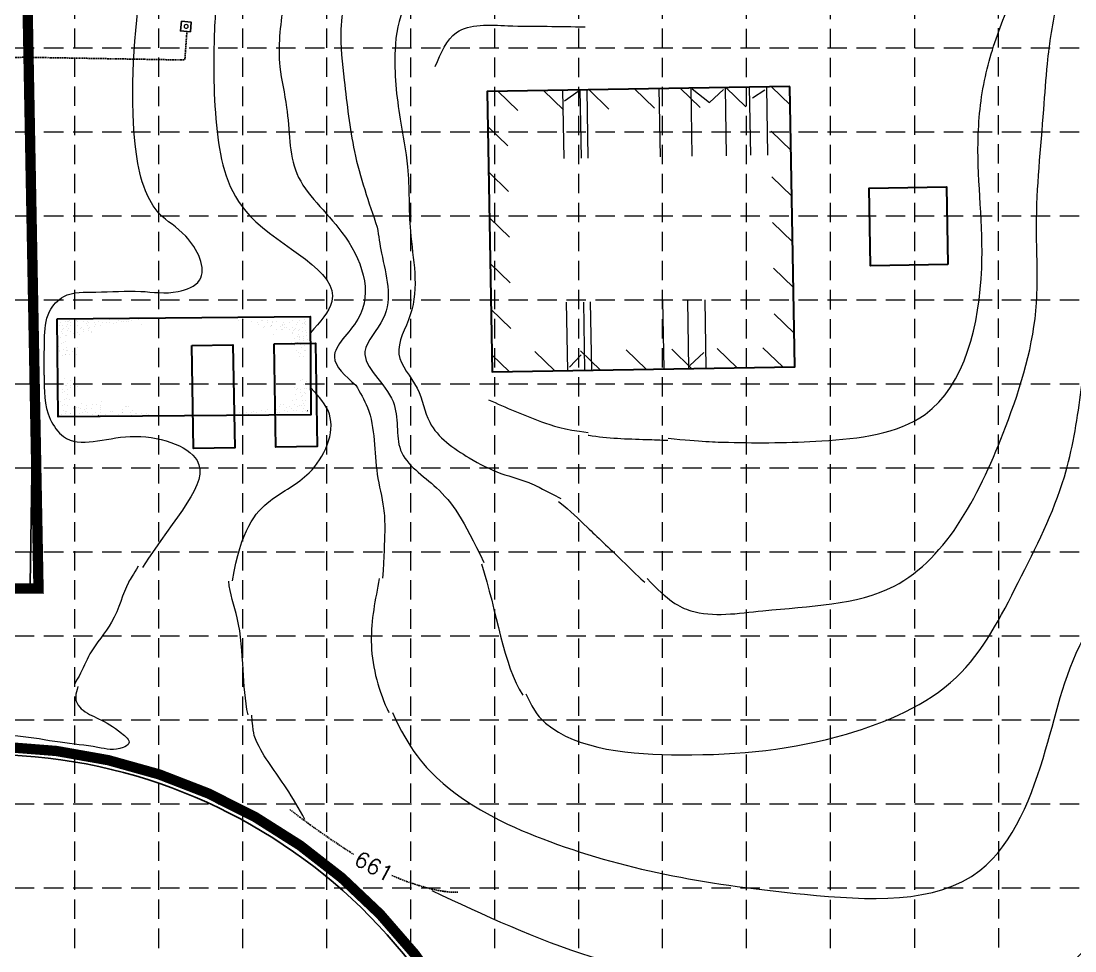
# Model space of a CAD drawing. Header units: inches. Extents: x 2507435 to 2508087, y 7097652 to 7098695.
# Drawn here: x 2507734.4 to 2507938.7, y 7098015.2 to 7098195.3 of the extents above; entities that cross this region are included whole.
import ezdxf

# ---------------------------------------------------------------- set-up
doc = ezdxf.new("R2010")
doc.units = ezdxf.units.IN
doc.header["$MEASUREMENT"] = 0
doc.linetypes.add('HIDDEN', pattern=[0.375, 0.25, -0.125])
doc.linetypes.add('HIDDEN2', pattern=[0.1875, 0.125, -0.0625])
for name, color, linetype in [('CONT-MNR', 8, 'HIDDEN'), ('DEMO ROAD', 8, 'Continuous'), ('Doors', 7, 'Continuous'), ('E-ASPHALT', 8, 'Continuous'), ('E-CONCRETE', 7, 'Continuous'), ('E-TANKS', 6, 'Continuous'), ('E-UTILITIES', 5, 'Continuous'), ('GRID', 254, 'HIDDEN'), ('LIMITS OF DISTURBANCE', 1, 'HIDDEN'), ('WATER-STRIPE', 5, 'HIDDEN2')]:
    doc.layers.add(name, color=color, linetype=linetype)
for name, color, linetype, lineweight in [('CV_GRADING_PROP', 1, 'Continuous', 0), ('JUNK', 7, 'Continuous', 0), ('PROPSYM', 2, 'Continuous', 0), ('Structures', 6, 'Continuous', 30)]:
    doc.layers.add(name, color=color, linetype=linetype, lineweight=lineweight)
doc.styles.get("Standard").update_dxf_attribs({"font": 'ARIAL.TTF'})

msp = doc.modelspace()

# ---------------------------------------------------------------- hatches: boundary and pattern name
at = {"layer": 'PROPSYM', "lineweight": 0}
h = msp.add_hatch(dxfattribs=at)
h.set_pattern_fill('ANSI31,_O', scale=49.99999999999999, angle=90.9657)
h.set_pattern_definition([(135.9657, (2502963.088677628, 7093486.457773408), (-4.344305482766138, -4.493273847920698), [])])
h.paths.add_polyline_path([(2507879.731381631, 7098178.781378034), (2507828.674838227, 7098177.920756645), (2507829.462426281, 7098131.196931085), (2507880.518969684, 7098132.057552474)], flags=16)
h.paths.add_polyline_path([(2507883.468208063, 7098182.646342077), (2507824.809874184, 7098181.657583077), (2507825.725599849, 7098127.331967043), (2507884.383933728, 7098128.320726043)])

# ---------------------------------------------------------------- linework, layer by layer
at = {"layer": 'CONT-MNR', "color": 35, "extrusion": (0.6077242120073014, 0.7941481487355522, 0), "elevation": 7160939.940392045}
msp.add_lwpolyline([(2322098.249684042, 661.0000000000009), (2322095.828367091, 661.0000000000009)], dxfattribs=at)
at = {"layer": 'CONT-MNR', "color": 35, "extrusion": (0.5927440732180115, 0.8053908763233669, 0), "elevation": 7203174.262900501}
msp.add_lwpolyline([(2187571.805520816, 661.0000000000009), (2187569.325448013, 661.0000000000009)], dxfattribs=at)
at = {"layer": 'CONT-MNR', "color": 35, "elevation": 661}
for points in [[(2507790.4766501, 7098039.584320194), (2507792.496594612, 7098038.145850745)], [(2507792.496594612, 7098038.145850745), (2507794.487028501, 7098036.76909483)], [(2507806.781666273, 7098029.581418388), (2507807.964532424, 7098029.085269357)], [(2507807.964532424, 7098029.085269357), (2507809.159303486, 7098028.622753969)], [(2507810.365662545, 7098028.195703438), (2507811.583292684, 7098027.80594897)], [(2507811.583292684, 7098027.80594897), (2507812.811876988, 7098027.455321778)], [(2507817.733275422, 7098026.548500304), (2507819.198341256, 7098026.532921604)]]:
    msp.add_lwpolyline(points, dxfattribs=at)
at = {"layer": 'CONT-MNR', "color": 35, "extrusion": (-0.5583984751440135, -0.8295728677800646, 0), "elevation": -7288687.335677622}
msp.add_lwpolyline([(-1883134.643971425, 661), (-1883132.342912396, 661)], dxfattribs=at)
at = {"layer": 'CONT-MNR', "color": 35, "extrusion": (-0.5479528036006386, -0.8365092498150872, 0), "elevation": -7311726.4040446}
msp.add_lwpolyline([(-1791593.561773173, 661), (-1791591.439463998, 661)], dxfattribs=at)
at = {"layer": 'CONT-MNR', "color": 35, "extrusion": (-0.5365565358697875, -0.8438643752496093, 0), "elevation": -7335353.797441452}
msp.add_lwpolyline([(-1692255.169862078, 661), (-1692254.342027398, 661)], dxfattribs=at)
at = {"layer": 'CONT-MNR', "color": 35, "extrusion": (-0.4111167021659485, -0.9115827209859755, 0), "elevation": -7501442.373216357}
msp.add_lwpolyline([(-632045.6877170587, 661), (-632045.1836506524, 661)], dxfattribs=at)
at = {"layer": 'CONT-MNR', "color": 35, "extrusion": (-0.3337071374223254, -0.9426767985016908, 0), "elevation": -7528020.713523734}
msp.add_lwpolyline([(-4609.303495530505, 661.0000000000009), (-4608.023779025301, 661.0000000000009)], dxfattribs=at)
at = {"layer": 'CONT-MNR', "color": 35, "extrusion": (-0.2424349117401073, -0.970167672915134, 0), "elevation": -7494258.156325376}
msp.add_lwpolyline([(712189.2601456617, 661.0000000000009), (712190.5374728569, 661.0000000000009)], dxfattribs=at)
at = {"layer": 'CONT-MNR', "color": 35, "extrusion": (-0.208870578470104, -0.9779432915305285, 0), "elevation": -7465276.601741415}
msp.add_lwpolyline([(969930.891768758, 661), (969932.1694930354, 661)], dxfattribs=at)
at = {"layer": 'CONT-MNR', "color": 35, "extrusion": (-0.1737742639278863, -0.9847855122798677, 0), "elevation": -7425827.793925669}
msp.add_lwpolyline([(1236205.779345157, 661), (1236207.058349862, 661)], dxfattribs=at)
at = {"layer": 'CONT-MNR', "color": 35, "extrusion": (-0.09169004930669132, -0.9957875952521887, 0), "elevation": -7298068.719383535}
msp.add_lwpolyline([(1846434.207684806, 661.0000000000009), (1846435.385736932, 661.0000000000009)], dxfattribs=at)
at = {"layer": 'CV_GRADING_PROP', "color": 35, "linetype": 'Continuous', "lineweight": 13}
for points, knots in [([(2507806.624568806, 7098226.150222972), (2507805.136968069, 7098223.610365951), (2507801.147956565, 7098219.168542794), (2507791.816233347, 7098217.559987862), (2507786.816145565, 7098207.771430671), (2507785.101939518, 7098197.885993926), (2507783.874701368, 7098187.632083913), (2507786.635494363, 7098177.097238488), (2507786.100374313, 7098164.339955412), (2507798.192043147, 7098154.907162006), (2507804.167182157, 7098139.51669147), (2507792.676551309, 7098130.646449281), (2507797.273184514, 7098126.557471178), (2507799.304943437, 7098124.750101003)], [40.91269400758713, 40.91269400758713, 40.91269400758713, 40.91269400758713, 45.31158491920854, 57.6118726557136, 65.81719189996346, 76.25105995575255, 88.08829407535752, 96.07629544979002, 109.0309182668933, 123.4074353075973, 140.5231672676045, 149.1525428755949, 155.988281773371, 155.988281773371, 155.988281773371, 155.988281773371]), ([(2507778.484137399, 7098223.548419352), (2507778.050255796, 7098220.636874288), (2507777.398374209, 7098217.504574332), (2507776.987848021, 7098212.046741406), (2507772.557187416, 7098204.181117622), (2507771.609393965, 7098190.821755025), (2507771.77097417, 7098174.616475629), (2507775.87443847, 7098154.694651281), (2507799.928813279, 7098145.500104718), (2507792.354939776, 7098136.96597865), (2507790.522307799, 7098134.900996666)], [27.79794013530272, 27.79794013530272, 27.79794013530272, 27.79794013530272, 29.04962876538755, 35.79123032876635, 44.02500197971024, 55.48078962040185, 75.25999512500194, 92.80569035877635, 115.7762108455316, 123.1085117375352, 123.1085117375352, 123.1085117375352, 123.1085117375352]), ([(2507738.936477683, 7098126.713314182), (2507738.935507433, 7098128.994546477), (2507738.933764537, 7098133.092409093), (2507739.18636643, 7098138.753113396), (2507743.108240071, 7098142.983834652), (2507749.86191571, 7098142.606044906), (2507757.181526382, 7098143.31450926), (2507763.868211329, 7098142.120753566), (2507771.537137118, 7098145.267846986), (2507767.182990358, 7098154.153839743), (2507761.250977797, 7098157.184997482), (2507757.928275154, 7098163.015186588), (2507755.165581966, 7098177.590639889), (2507756.546259937, 7098193.377425255), (2507758.091623053, 7098207.0083733), (2507757.967658421, 7098212.397826673)], [0, 0, 0, 0, 6.900547335440991, 12.3957104354631, 16.39237532941861, 22.68449924656318, 31.38099679551102, 38.63454622635003, 43.33242589230809, 52.28906575546415, 59.04348894989184, 64.19391335761878, 71.47699833020184, 103.4153654847612, 111.4538453678095, 111.4538453678095, 111.4538453678095, 111.4538453678095]), ([(2507839.30023055, 7098208.087266711), (2507836.334619528, 7098208.248670246), (2507830.114758751, 7098208.587186498), (2507822.168495398, 7098206.981315921), (2507814.510345303, 7098204.314911016), (2507807.952393052, 7098198.955366157), (2507806.419583479, 7098188.037979404), (2507807.525131999, 7098177.643391274), (2507809.875309133, 7098166.04667959), (2507809.304265564, 7098153.350987026), (2507812.361007944, 7098141.090729428), (2507805.800805944, 7098130.687179198), (2507811.946217304, 7098124.550224965), (2507813.074059708, 7098116.077069798), (2507820.304059961, 7098111.053742339), (2507827.18593185, 7098107.451889425), (2507832.193812784, 7098106.323955796), (2507834.636942412, 7098105.089179591), (2507839.040496853, 7098102.825235246)], [0, 0, 0, 0, 8.88575060884193, 18.63633877355504, 24.0119659671348, 33.31230392778234, 42.07277704403005, 55.56929074857702, 64.89339594717991, 77.35785618633003, 93.59951801124346, 101.4986329931846, 109.0056741202775, 116.0157932777847, 126.3413562982318, 133.1408674487687, 139.6378096288774, 141.4226298673132, 141.4226298673132, 141.4226298673132, 141.4226298673132]), ([(2507859.839454873, 7098114.465961631), (2507866.372011305, 7098113.83711108), (2507874.987545872, 7098113.524485793), (2507890.115037638, 7098113.623863133), (2507915.531580492, 7098116.562863682), (2507922.43827409, 7098146.374633723), (2507919.157313561, 7098167.79065547), (2507920.840058031, 7098184.531584015), (2507924.397326406, 7098194.972170337), (2507928.511615488, 7098204.705376185), (2507934.228917959, 7098207.168607928), (2507937.23476926, 7098208.463643196)], [39.95497265749223, 39.95497265749223, 39.95497265749223, 39.95497265749223, 47.74205634773551, 65.88677252404112, 86.51263394808771, 116.8727231430248, 141.2976764044413, 154.1142511204886, 166.3414689833194, 174.8469699709746, 184.2759692770229, 184.2759692770229, 184.2759692770229, 184.2759692770229]), ([(2507855.78644023, 7098087.286126819), (2507859.82920206, 7098082.992001998), (2507865.933275149, 7098079.379050637), (2507882.294693912, 7098081.925343941), (2507909.744588081, 7098082.278094715), (2507924.731571069, 7098112.916341517), (2507932.128617958, 7098137.201357625), (2507930.721489867, 7098158.21019332), (2507932.415990127, 7098173.580177668), (2507933.31865947, 7098188.131894261), (2507934.832975799, 7098197.668154353), (2507936.245606046, 7098204.197205704), (2507936.801732743, 7098206.767573833)], [171.4720264768292, 171.4720264768292, 171.4720264768292, 171.4720264768292, 179.0070224122842, 192.9628472186391, 218.8124826834432, 256.4162419991408, 281.218436276698, 296.0795504051908, 318.7692927517099, 327.643488235562, 339.7951220864547, 347.6851629546379, 347.6851629546379, 347.6851629546379, 347.6851629546379]), ([(2507803.478221225, 7098155.340331658), (2507803.725897871, 7098153.68661836), (2507804.593581756, 7098147.893175979), (2507807.353820444, 7098139.007634785), (2507797.951187385, 7098130.120908367), (2507808.760321209, 7098122.642582899), (2507806.054807065, 7098111.16942998), (2507816.221920019, 7098104.846178503), (2507820.171090763, 7098098.74426413), (2507824.112597057, 7098090.433874195)], [0, 0, 0, 0, 5.070962939529633, 17.76506945537145, 25.06220425902764, 36.15863367003344, 45.66509857860211, 55.7694184203775, 67.74455057424117, 67.74455057424117, 67.74455057424117, 67.74455057424117]), ([(2507832.253903636, 7098064.954932943), (2507834.051018503, 7098061.250182105), (2507840.45722115, 7098054.180181959), (2507865.324438944, 7098052.202805012), (2507891.522043604, 7098054.927568436), (2507917.179878107, 7098065.762560244), (2507927.829517876, 7098086.803239861), (2507936.978454208, 7098104.780754745), (2507939.924075716, 7098122.699950572), (2507940.921610554, 7098132.669544456), (2507942.916673042, 7098137.98666232)], [101.4924273729845, 101.4924273729845, 101.4924273729845, 101.4924273729845, 106.1870619270234, 133.1320384708434, 165.4899701029094, 189.3971871793769, 211.3844141088331, 233.7912738357828, 250.1832380365214, 265.5457604638811, 265.5457604638811, 265.5457604638811, 265.5457604638811]), ([(2507738.936477683, 7098126.713314182), (2507738.900811943, 7098123.785692054), (2507738.847701997, 7098119.426162404), (2507744.380243622, 7098111.728146376), (2507755.47157502, 7098116.901169985), (2507775.677537051, 7098110.100799411), (2507764.267653842, 7098099.316709841), (2507757.981113118, 7098089.424219893)], [0, 0, 0, 0, 8.623938210164836, 12.84192858930171, 25.78773977435619, 39.53937687558006, 60.30007669628915, 60.30007669628915, 60.30007669628915, 60.30007669628915]), ([(2507799.304943437, 7098124.750101003), (2507800.14853944, 7098123.344309441), (2507803.264600484, 7098118.151619682), (2507802.66639089, 7098109.486955788), (2507805.054081956, 7098100.679687247), (2507805.025099791, 7098095.889519202), (2507804.502153489, 7098087.345517999)], [0, 0, 0, 0, 4.861938270107249, 17.95894764459067, 24.66247769086986, 32.1941504433894, 32.1941504433894, 32.1941504433894, 32.1941504433894]), ([(2507775.392811594, 7098086.870386439), (2507777.119345928, 7098096.748254554), (2507781.913725247, 7098102.851528508), (2507791.575443168, 7098107.063515803), (2507796.470195991, 7098117.932630996), (2507792.123760832, 7098122.582169513), (2507790.654478783, 7098124.153913533)], [55.80654737008567, 55.80654737008567, 55.80654737008567, 55.80654737008567, 66.91675742840127, 76.23554083874252, 88.24100060449288, 94.37185490251476, 94.37185490251476, 94.37185490251476, 94.37185490251476]), ([(2507825.033758175, 7098121.923562226), (2507828.424849069, 7098120.442499876), (2507833.882967937, 7098118.058660988), (2507839.584264724, 7098116.185578334), (2507844.329377368, 7098115.594400406)], [0, 0, 0, 0, 11.11048911019781, 17.88285013439183, 17.88285013439183, 17.88285013439183, 17.88285013439183]), ([(2507844.365771709, 7098115.093046142), (2507844.395583885, 7098115.087749562), (2507848.090004027, 7098114.43612632), (2507853.261787356, 7098114.332879907), (2507858.398929764, 7098114.144965361), (2507859.786915606, 7098114.091985371)], [20.5358543687053, 20.5358543687053, 20.5358543687053, 20.5358543687053, 20.62695120391669, 31.82272330815911, 35.97364469857075, 35.97364469857075, 35.97364469857075, 35.97364469857075]), ([(2507838.624518051, 7098102.231319212), (2507841.060968908, 7098100.271401792), (2507843.716631535, 7098097.619862289), (2507850.193207623, 7098091.519907004), (2507854.603939001, 7098087.152104502), (2507855.311035885, 7098086.573428422)], [142.5316733538345, 142.5316733538345, 142.5316733538345, 142.5316733538345, 152.3647071027576, 162.4294607434983, 169.9620009047804, 169.9620009047804, 169.9620009047804, 169.9620009047804]), ([(2507806.403770865, 7098061.332054007), (2507809.620082816, 7098054.305197909), (2507817.836124153, 7098044.489482463), (2507845.342201831, 7098031.735618648), (2507878.972476766, 7098026.102616024), (2507922.121034485, 7098023.506554654), (2507933.867958838, 7098054.249794723), (2507937.584823855, 7098073.944170184), (2507957.636529897, 7098100.274818663), (2507970.342688954, 7098057.137480895), (2507975.454157502, 7098033.354267145), (2507986.616043131, 7098014.345574724), (2507996.45663725, 7098005.389069024), (2507997.450913518, 7098000.649861417)], [68.07479068704538, 68.07479068704538, 68.07479068704538, 68.07479068704538, 82.14263039687796, 105.6666194667586, 156.0648327157717, 190.362467522867, 216.9672907840873, 241.5253479629377, 257.3099029812776, 293.7684111485888, 319.9678300632826, 342.8507330715825, 357.3778823587117, 357.3778823587117, 357.3778823587117, 357.3778823587117]), ([(2507757.149155516, 7098089.661784617), (2507756.138921285, 7098087.998823102), (2507754.350753692, 7098085.468578923), (2507753.009792008, 7098079.116889052), (2507747.859590462, 7098073.590300545), (2507746.283616778, 7098069.287956598), (2507745.037417546, 7098067.318271013), (2507744.79102509, 7098066.767567075)], [62.29613231253859, 62.29613231253859, 62.29613231253859, 62.29613231253859, 65.69927391859775, 75.04531737112383, 82.47444056636829, 87.25156475481069, 89.04650125913454, 89.04650125913454, 89.04650125913454, 89.04650125913454]), ([(2507778.4332943, 7098060.869188716), (2507777.845247488, 7098063.704852743), (2507777.390539485, 7098070.143461688), (2507777.033888067, 7098078.802719417), (2507774.870205115, 7098084.390856995), (2507774.683153702, 7098086.809668909)], [23.26517342770203, 23.26517342770203, 23.26517342770203, 23.26517342770203, 31.94028307946594, 42.04457792228129, 49.39391033000672, 49.39391033000672, 49.39391033000672, 49.39391033000672]), ([(2507803.874731869, 7098087.301729178), (2507803.123226282, 7098083.254339999), (2507801.310190698, 7098074.830001691), (2507803.589139253, 7098065.958916133), (2507805.605405536, 7098061.57677904), (2507805.722432683, 7098061.329181004)], [38.28633099881224, 38.28633099881224, 38.28633099881224, 38.28633099881224, 50.54125262003984, 64.00674907031035, 64.8176122097846, 64.8176122097846, 64.8176122097846, 64.8176122097846]), ([(2507745.442312762, 7098066.380329735), (2507744.966908418, 7098064.7767594), (2507744.956633709, 7098063.372086966), (2507746.497749237, 7098061.469220417), (2507750.070542875, 7098059.919180376), (2507752.828641896, 7098058.361109858), (2507756.057388234, 7098055.54324341), (2507752.968734818, 7098053.729756319), (2507748.546265977, 7098054.893151027), (2507741.71222573, 7098055.437351992), (2507733.551122652, 7098057.156086476), (2507724.25451149, 7098056.51641978), (2507715.728608371, 7098057.326148173), (2507708.806136381, 7098056.690299351), (2507704.797634226, 7098053.606582379), (2507705.026027836, 7098051.312615898), (2507705.092708059, 7098050.642885276)], [90.8501834936958, 90.8501834936958, 90.8501834936958, 90.8501834936958, 92.49848657246584, 94.28493519521851, 98.16209238952149, 103.4275807908149, 105.8277236612724, 107.2230635092334, 112.0906856396485, 119.496322088164, 127.7510505255457, 136.9602164927778, 147.2912085905623, 153.2578738237298, 157.9932756851286, 159.9458514944509, 159.9458514944509, 159.9458514944509, 159.9458514944509]), ([(2507789.469359654, 7098040.596260575), (2507788.312613027, 7098042.667051004), (2507785.385195865, 7098047.907669211), (2507780.909896857, 7098053.311726006), (2507779.367953252, 7098057.428214365), (2507779.19604994, 7098060.856922447)], [0, 0, 0, 0, 7.129391140472743, 18.04258726312513, 20.4923653250969, 20.4923653250969, 20.4923653250969, 20.4923653250969])]:
    msp.add_open_spline(points, degree=3, knots=knots, dxfattribs=at)
for points in [[(2507830.159735412, 7098218.812718857), (2507819.424301984, 7098217.790885082), (2507811.372727811, 7098215.619484876), (2507805.365996903, 7098211.404415008), (2507800.039460532, 7098205.821206926), (2507796.426225722, 7098193.673949071), (2507797.083081841, 7098183.824981544), (2507799.054071123, 7098170.036229101), (2507803.478221225, 7098155.340331658)], [(2507814.727025312, 7098186.48833443), (2507818.842030797, 7098193.080914291), (2507828.775332526, 7098194.396620603), (2507836.434745518, 7098194.277010362), (2507843.76558414, 7098194.173406301)], [(2507814.058538332, 7098026.833727055), (2507844.859960023, 7098014.095631342), (2507880.971974512, 7098006.311238227), (2507916.021868285, 7098003.126713771), (2507933.723832297, 7098009.141926633), (2507946.823289977, 7098022.941530498), (2507952.84195846, 7098027.895235207), (2507962.046981902, 7098017.9878279), (2507971.25200175, 7098006.665074278), (2507978.332790948, 7097999.234517214), (2507985.772041576, 7097987.962162257), (2507994.993598666, 7097975.446617706)]]:
    msp.add_spline(points, degree=3, dxfattribs=at)
msp.add_open_spline([(2507823.675349481, 7098090.135618452), (2507826.648435369, 7098080.979928949), (2507827.940225046, 7098070.348519785), (2507831.659648206, 7098064.717368219)], degree=3, dxfattribs=at)
at = {"layer": 'DEMO ROAD'}
msp.add_line((2507721.459075029, 7098086.441291033), (2507736.216735065, 7098086.161269695), dxfattribs=at)
msp.add_lwpolyline([(2507736.216735065, 7098086.161269695), (2507736.655105848, 7098116.112774893)], dxfattribs=at)
at = {"layer": 'Doors', "lineweight": 0}
for p, q in [((2507839.697417607, 7098168.67762318), (2507839.474457587, 7098181.904772826)), ((2507843.030277453, 7098168.733802668), (2507842.807317433, 7098181.960952315)), ((2507844.363421401, 7098168.756274464), (2507844.140461382, 7098181.98342411)), ((2507858.361432895, 7098168.992228316), (2507858.138472876, 7098182.219377963)), ((2507864.527223605, 7098169.096160369), (2507864.304263586, 7098182.323310016)), ((2507864.481044697, 7098182.171086097), (2507867.870548776, 7098179.488933587)), ((2507867.870548776, 7098179.488933587), (2507870.554314586, 7098182.029374432)), ((2507871.192943297, 7098169.208519345), (2507870.969983278, 7098182.435668992)), ((2507875.858947122, 7098169.287170629), (2507875.635987103, 7098182.514320276)), ((2507878.603651631, 7098181.888238829), (2507876.202181129, 7098180.335747202)), ((2507879.191806998, 7098169.343350118), (2507878.968846979, 7098182.570499765)), ((2507842.592376217, 7098181.747103226), (2507839.768442945, 7098179.771204792)), ((2507859.05419851, 7098127.893761927), (2507858.831238491, 7098141.120911574)), ((2507863.886845302, 7098127.975222185), (2507863.663885282, 7098141.202371832)), ((2507867.219705181, 7098128.031401674), (2507866.996745162, 7098141.258551321)), ((2507840.390183252, 7098127.579156792), (2507840.167223232, 7098140.806306439)), ((2507843.723043098, 7098127.63533628), (2507843.500083079, 7098140.862485927)), ((2507845.056187016, 7098127.657808075), (2507844.833226997, 7098140.884957721)), ((2507864.057601735, 7098128.538405042), (2507866.741367544, 7098131.078845887)), ((2507840.756476523, 7098128.256133838), (2507843.015819179, 7098130.655439079))]:
    msp.add_line(p, q, dxfattribs=at)
at = {"layer": 'E-ASPHALT'}
msp.add_line((2507736.199588592, 7098167.530000311), (2507736.003669342, 7098213.754714028), dxfattribs=at)
msp.add_lwpolyline([(2507736.655105848, 7098116.112774893), (2507736.766697939, 7098123.737259095), (2507736.199588592, 7098167.530000311)], dxfattribs=at)
at = {"layer": 'E-CONCRETE'}
msp.add_lwpolyline([(2507767.258246071, 7098193.235789252), (2507765.336948195, 7098193.386255941), (2507765.548173991, 7098195.273943082), (2507767.401638583, 7098195.106901772), (2507767.258246071, 7098193.235789252)], dxfattribs=at)
at = {"layer": 'E-TANKS', "color": 7}
msp.add_arc((2507727.386618463, 7097948.703119888), 104.515764849609, 8.95474438774535, 182.6667754490185, dxfattribs=at)
at = {"layer": 'E-UTILITIES', "color": 7, "const_width": 0.25}
msp.add_lwpolyline([(2507766.067546272, 7098194.253743708, 1), (2507766.817439741, 7098194.266384259, 1)], format="xyb", close=True, dxfattribs=at)
at = {"layer": 'GRID', "color": 252, "linetype": 'HIDDEN', "lineweight": 0, "ltscale": 15}
for p, q in [((2507744.893677451, 7097734.467660665), (2507744.893677451, 7098678.232320917)), ((2507761.164772011, 7097734.465102509), (2507761.164772011, 7098678.232320917)), ((2507777.435866571, 7097734.462544353), (2507777.435866571, 7098678.232320917)), ((2507793.706961131, 7097734.459986196), (2507793.706961131, 7098678.232320917)), ((2507809.97805569, 7097734.45742804), (2507809.97805569, 7098678.232320917)), ((2507826.249150249, 7097734.454869883), (2507826.249150249, 7098678.232320917)), ((2507842.520244809, 7097734.452311726), (2507842.520244809, 7098678.232320917)), ((2507858.791339369, 7097734.44975357), (2507858.791339369, 7098678.232320917)), ((2507875.062433929, 7097734.447195414), (2507875.062433929, 7098678.232320917)), ((2507891.333528488, 7097734.444637258), (2507891.333528488, 7098678.232320917)), ((2507907.681593838, 7097734.48164074), (2507907.604623048, 7098678.232320917)), ((2507923.935448663, 7097734.560891309), (2507923.875717608, 7098678.232320917)), ((2507452.013975376, 7098190.099484125), (2508070.315568645, 7098190.099484125)), ((2507452.013975376, 7098173.828389565), (2508070.315568645, 7098173.828389565)), ((2507452.013975376, 7098157.557295006), (2508070.315568645, 7098157.557295006)), ((2507452.013975376, 7098141.286200446), (2508070.315568645, 7098141.286200446)), ((2507452.013975376, 7098125.015105886), (2508070.315568645, 7098125.015105886)), ((2507452.013975376, 7098108.744011326), (2508070.315568645, 7098108.744011326)), ((2507452.013975376, 7098092.472916767), (2508070.315568645, 7098092.472916767)), ((2507452.013975376, 7098076.201822207), (2508070.315568645, 7098076.201822207)), ((2507452.013975376, 7098059.930727648), (2508070.315568645, 7098059.930727648)), ((2507452.013975376, 7098043.659633087), (2508070.315568645, 7098043.659633087)), ((2507452.013975376, 7098027.388538527), (2508070.315568645, 7098027.388538527))]:
    msp.add_line(p, q, dxfattribs=at)
at = {"layer": 'JUNK', "lineweight": 30, "elevation": 331.1629263605655}
for points in [[(2507783.506580963, 7098132.7337479), (2507791.505444674, 7098132.868578673), (2507791.842521606, 7098112.871419396), (2507783.843657895, 7098112.736588623)], [(2507767.508853542, 7098132.464086356), (2507775.507717252, 7098132.598917128), (2507775.844794184, 7098112.60175785), (2507767.845930473, 7098112.466927079)]]:
    msp.add_lwpolyline(points, close=True, dxfattribs=at)
at = {"layer": 'LIMITS OF DISTURBANCE', "ltscale": 30, "const_width": 2}
msp.add_lwpolyline([(2508040.650436161, 7098659.836378056), (2507774.920100386, 7098659.32229198), (2507776.264230064, 7098608.300056366), (2507804.291386123, 7098606.194359545), (2507805.178663956, 7098508.398802675), (2507764.979364849, 7098434.425274255), (2507729.107945589, 7098395.819028723), (2507630.794308925, 7098350.053489733), (2507645.249976321, 7098329.79024417), (2507733.265471447, 7098328.059754496), (2507737.825809758, 7098085.336952455), (2507647.943561675, 7098085.910165784), (2507647.800208825, 7098104.682914507), (2507629.307687464, 7098104.682914507), (2507629.151088282, 7098050.868568956), (2507651.657489443, 7098022.494489652), (2507656.388133493, 7098026.650288727, -0.6948064036351087), (2507832.62966582, 7097937.82892316), (2508011.151894334, 7097928.621596732), (2508040.077503543, 7098644.601660757)], format="xyb", close=True, dxfattribs=at)
at = {"layer": 'PROPSYM', "color": 7, "lineweight": 0}
for p, q in [((2507742.148278737, 7098136.931318177), (2507742.148278737, 7098136.931318177)), ((2507743.049138526, 7098137.047392735), (2507743.049138526, 7098137.047392735)), ((2507743.404861794, 7098137.118371893), (2507743.404861794, 7098137.118371893)), ((2507743.674409247, 7098137.14054458), (2507743.674409247, 7098137.14054458)), ((2507743.777809898, 7098137.332412459), (2507743.777809898, 7098137.332412459)), ((2507743.96841174, 7098136.933060168), (2507743.96841174, 7098136.933060168)), ((2507745.256266402, 7098137.330208791), (2507745.256266402, 7098137.330208791)), ((2507745.430574392, 7098136.99624589), (2507745.430574392, 7098136.99624589)), ((2507746.623894957, 7098137.163397615), (2507746.623894957, 7098137.163397615)), ((2507747.39642904, 7098137.08017478), (2507747.39642904, 7098137.08017478)), ((2507747.506396042, 7098136.981212298), (2507747.506396042, 7098136.981212298)), ((2507748.713837561, 7098136.953033463), (2507748.713837561, 7098136.953033463)), ((2507749.40089257, 7098137.090052291), (2507749.40089257, 7098137.090052291)), ((2507750.229211715, 7098136.930316417), (2507750.229211715, 7098136.930316417)), ((2507750.98674022, 7098136.936981275), (2507750.98674022, 7098136.936981275)), ((2507751.654068377, 7098137.445067294), (2507751.654068377, 7098137.445067294)), ((2507752.934978691, 7098136.918064186), (2507752.934978691, 7098136.918064186)), ((2507753.329238964, 7098137.209946254), (2507753.329238964, 7098137.209946254)), ((2507753.834886972, 7098137.142287474), (2507753.834886972, 7098137.142287474)), ((2507754.231700633, 7098137.145778704), (2507754.231700633, 7098137.145778704)), ((2507754.917079738, 7098137.15180878), (2507754.917079738, 7098137.15180878)), ((2507755.169578519, 7098137.154030304), (2507755.169578519, 7098137.154030304)), ((2507755.889137418, 7098137.37666685), (2507755.889137418, 7098137.37666685)), ((2507757.151679567, 7098137.387774898), (2507757.151679567, 7098137.387774898)), ((2507776.519450021, 7098137.305966029), (2507776.519450021, 7098137.305966029)), ((2507777.564925757, 7098137.387263392), (2507777.564925757, 7098137.387263392)), ((2507779.154669402, 7098137.112845358), (2507779.154669402, 7098137.112845358)), ((2507780.274831775, 7098136.906394974), (2507780.274831775, 7098136.906394974)), ((2507781.137721958, 7098137.238441221), (2507781.137721958, 7098137.238441221)), ((2507781.282321825, 7098137.203663885), (2507781.282321825, 7098137.203663885)), ((2507782.120453118, 7098137.36592139), (2507782.120453118, 7098137.36592139)), ((2507782.260819356, 7098136.929782504), (2507782.260819356, 7098136.929782504)), ((2507783.231527736, 7098137.076615109), (2507783.231527736, 7098137.076615109)), ((2507783.891607602, 7098137.072302327), (2507783.891607602, 7098137.072302327)), ((2507785.334087099, 7098136.989005548), (2507785.334087099, 7098136.989005548)), ((2507786.516043556, 7098136.889198601), (2507786.516043556, 7098136.889198601)), ((2507786.980867429, 7098137.361957703), (2507786.980867429, 7098137.361957703)), ((2507788.424092183, 7098137.338605875), (2507788.424092183, 7098137.338605875)), ((2507789.325285199, 7098137.418633815), (2507789.325285199, 7098137.418633815)), ((2507789.573512118, 7098137.104652014), (2507789.573512118, 7098137.104652014)), ((2507741.973304967, 7098136.316911023), (2507741.973304967, 7098136.316911023)), ((2507742.298225952, 7098135.077864988), (2507742.298225952, 7098135.077864988)), ((2507742.50736255, 7098135.591591578), (2507742.50736255, 7098135.591591578)), ((2507742.551102299, 7098136.249895477), (2507742.551102299, 7098136.249895477)), ((2507742.709303245, 7098135.828543069), (2507742.709303245, 7098135.828543069)), ((2507743.346283265, 7098136.076635404), (2507743.346283265, 7098136.076635404)), ((2507743.352309321, 7098135.391713165), (2507743.352309321, 7098135.391713165)), ((2507743.521296785, 7098136.554349415), (2507743.521296785, 7098136.554349415)), ((2507743.638036387, 7098135.718689891), (2507743.638036387, 7098135.718689891)), ((2507743.974164076, 7098135.161453168), (2507743.974164076, 7098135.161453168)), ((2507743.993692764, 7098136.298637169), (2507743.993692764, 7098136.298637169)), ((2507744.658081575, 7098134.859366917), (2507744.658081575, 7098134.859366917)), ((2507744.730789442, 7098135.015684144), (2507744.730789442, 7098135.015684144)), ((2507745.339484912, 7098135.048684248), (2507745.339484912, 7098135.048684248)), ((2507745.422988914, 7098136.370270301), (2507745.422988914, 7098136.370270301)), ((2507745.875189605, 7098135.66626517), (2507745.875189605, 7098135.66626517)), ((2507746.184724855, 7098135.919461283), (2507746.184724855, 7098135.919461283)), ((2507746.531768844, 7098135.090554684), (2507746.531768844, 7098135.090554684)), ((2507746.6017374, 7098135.447766999), (2507746.6017374, 7098135.447766999)), ((2507747.181685812, 7098136.636805181), (2507747.181685812, 7098136.636805181)), ((2507747.276638788, 7098136.291471504), (2507747.276638788, 7098136.291471504)), ((2507747.438693051, 7098135.417573306), (2507747.438693051, 7098135.417573306)), ((2507747.56934342, 7098135.825377258), (2507747.56934342, 7098135.825377258)), ((2507747.695307545, 7098135.838717426), (2507747.695307545, 7098135.838717426)), ((2507748.022505313, 7098135.111788558), (2507748.022505313, 7098135.111788558)), ((2507748.088393116, 7098134.961759859), (2507748.088393116, 7098134.961759859)), ((2507748.685683821, 7098136.051504752), (2507748.685683821, 7098136.051504752)), ((2507748.935027082, 7098136.414210918), (2507748.935027082, 7098136.414210918)), ((2507749.873642081, 7098136.262667157), (2507749.873642081, 7098136.262667157)), ((2507751.60793029, 7098136.844052705), (2507751.60793029, 7098136.844052705)), ((2507752.439095024, 7098136.795865508), (2507752.439095024, 7098136.795865508)), ((2507757.772219986, 7098136.564061054), (2507757.772219986, 7098136.564061054)), ((2507780.3898714, 7098136.49769965), (2507780.3898714, 7098136.49769965)), ((2507781.509236262, 7098136.015974451), (2507781.509236262, 7098136.015974451)), ((2507781.616500813, 7098136.125075284), (2507781.616500813, 7098136.125075284)), ((2507782.861041556, 7098136.108733872), (2507782.861041556, 7098136.108733872)), ((2507782.912889531, 7098136.388836421), (2507782.912889531, 7098136.388836421)), ((2507782.975152766, 7098136.332644077), (2507782.975152766, 7098136.332644077)), ((2507783.233747901, 7098136.824270889), (2507783.233747901, 7098136.824270889)), ((2507783.878819994, 7098135.507288915), (2507783.878819994, 7098135.507288915)), ((2507784.629691569, 7098136.210876214), (2507784.629691569, 7098136.210876214)), ((2507784.941222334, 7098135.46935991), (2507784.941222334, 7098135.46935991)), ((2507785.100967823, 7098135.474644814), (2507785.100967823, 7098135.474644814)), ((2507785.101129553, 7098136.2963899), (2507785.101129553, 7098136.2963899)), ((2507785.12006012, 7098136.517330572), (2507785.12006012, 7098136.517330572)), ((2507785.467973556, 7098136.463465473), (2507785.467973556, 7098136.463465473)), ((2507785.579912483, 7098135.950910984), (2507785.579912483, 7098135.950910984)), ((2507785.852873703, 7098135.944797403), (2507785.852873703, 7098135.944797403)), ((2507786.420513822, 7098135.446316951), (2507786.420513822, 7098135.446316951)), ((2507786.962575804, 7098135.971574276), (2507786.962575804, 7098135.971574276)), ((2507787.039135218, 7098134.838891976), (2507787.039135218, 7098134.838891976)), ((2507787.140007177, 7098134.989792917), (2507787.140007177, 7098134.989792917)), ((2507787.236376057, 7098135.295167632), (2507787.236376057, 7098135.295167632)), ((2507787.361888911, 7098135.556815466), (2507787.361888911, 7098135.556815466)), ((2507787.717235765, 7098135.67403147), (2507787.717235765, 7098135.67403147)), ((2507787.897057732, 7098136.443985249), (2507787.897057732, 7098136.443985249)), ((2507788.015327312, 7098136.840651096), (2507788.015327312, 7098136.840651096)), ((2507788.261804814, 7098135.282260722), (2507788.261804814, 7098135.282260722)), ((2507788.439950111, 7098135.536191827), (2507788.439950111, 7098135.536191827)), ((2507788.905091201, 7098135.972895716), (2507788.905091201, 7098135.972895716)), ((2507788.983900948, 7098135.21651474), (2507788.983900948, 7098135.21651474)), ((2507789.043364022, 7098136.659079068), (2507789.043364022, 7098136.659079068)), ((2507789.435621346, 7098136.851845954), (2507789.435621346, 7098136.851845954)), ((2507789.441146385, 7098136.671974651), (2507789.441146385, 7098136.671974651)), ((2507789.518592782, 7098136.526392816), (2507789.518592782, 7098136.526392816)), ((2507789.595861998, 7098135.366105522), (2507789.595861998, 7098135.366105522)), ((2507789.773694189, 7098134.982018622), (2507789.773694189, 7098134.982018622)), ((2507742.173651391, 7098134.04745908), (2507742.173651391, 7098134.04745908)), ((2507742.220501432, 7098132.822135861), (2507742.220501432, 7098132.822135861)), ((2507742.384895219, 7098134.81593094), (2507742.384895219, 7098134.81593094)), ((2507742.579329409, 7098133.04159864), (2507742.579329409, 7098133.04159864)), ((2507743.036541575, 7098134.379505328), (2507743.036541575, 7098134.379505328)), ((2507743.04484847, 7098133.178275648), (2507743.04484847, 7098133.178275648)), ((2507743.262419272, 7098134.283162639), (2507743.262419272, 7098134.283162639)), ((2507745.848637671, 7098134.584502801), (2507745.848637671, 7098134.584502801)), ((2507783.46264487, 7098134.661923212), (2507783.46264487, 7098134.661923212)), ((2507786.850221965, 7098132.937994989), (2507786.850221965, 7098132.937994989)), ((2507787.516645417, 7098133.869721527), (2507787.516645417, 7098133.869721527)), ((2507787.941926314, 7098132.934348307), (2507787.941926314, 7098132.934348307)), ((2507787.968466082, 7098134.190252014), (2507787.968466082, 7098134.190252014)), ((2507788.10078595, 7098133.081736982), (2507788.10078595, 7098133.081736982)), ((2507788.167106271, 7098134.523483442), (2507788.167106271, 7098134.523483442)), ((2507788.344103231, 7098134.129356936), (2507788.344103231, 7098134.129356936)), ((2507788.345371886, 7098133.985161444), (2507788.345371886, 7098133.985161444)), ((2507788.420058521, 7098133.697413698), (2507788.420058521, 7098133.697413698)), ((2507789.140235705, 7098133.847948132), (2507789.140235705, 7098133.847948132)), ((2507789.143724452, 7098133.451416872), (2507789.143724452, 7098133.451416872)), ((2507789.172829701, 7098134.244796854), (2507789.172829701, 7098134.244796854)), ((2507789.292463433, 7098132.948014898), (2507789.292463433, 7098132.948014898)), ((2507789.849483206, 7098134.460231632), (2507789.849483206, 7098134.460231632)), ((2507789.935749895, 7098133.63864144), (2507789.935749895, 7098133.63864144)), ((2507741.733580283, 7098132.212447943), (2507741.733580283, 7098132.212447943)), ((2507741.889670841, 7098131.480129313), (2507741.889670841, 7098131.480129313)), ((2507741.942384674, 7098131.357219394), (2507741.942384674, 7098131.357219394)), ((2507742.735045955, 7098131.745125694), (2507742.735045955, 7098131.745125694)), ((2507743.189073946, 7098131.506165028), (2507743.189073946, 7098131.506165028)), ((2507743.252086719, 7098132.027141755), (2507743.252086719, 7098132.027141755)), ((2507743.379499815, 7098131.43913988), (2507743.379499815, 7098131.43913988)), ((2507743.753636459, 7098130.780715759), (2507743.753636459, 7098130.780715759)), ((2507744.499989441, 7098131.28632091), (2507744.499989441, 7098131.28632091)), ((2507745.124410747, 7098130.79277605), (2507745.124410747, 7098130.79277605)), ((2507745.365491856, 7098132.092731632), (2507745.365491856, 7098132.092731632)), ((2507787.529966108, 7098132.355690008), (2507787.529966108, 7098132.355690008)), ((2507787.884731346, 7098131.425343095), (2507787.884731346, 7098131.425343095)), ((2507788.170151024, 7098131.0844329), (2507788.170151024, 7098131.0844329)), ((2507788.356472412, 7098132.723474147), (2507788.356472412, 7098132.723474147)), ((2507788.610255929, 7098132.581500323), (2507788.610255929, 7098132.581500323)), ((2507788.630669964, 7098130.802024608), (2507788.630669964, 7098130.802024608)), ((2507788.723222003, 7098132.089078286), (2507788.723222003, 7098132.089078286)), ((2507789.296724807, 7098132.5192005), (2507789.296724807, 7098132.5192005)), ((2507789.376795814, 7098131.41118328), (2507789.376795814, 7098131.41118328)), ((2507789.629797943, 7098131.508941657), (2507789.629797943, 7098131.508941657)), ((2507742.385098414, 7098130.516311388), (2507742.385098414, 7098130.516311388)), ((2507743.049011563, 7098130.688075972), (2507743.049011563, 7098130.688075972)), ((2507743.106488065, 7098130.605482421), (2507743.106488065, 7098130.605482421)), ((2507788.494291445, 7098130.315119755), (2507788.494291445, 7098130.315119755)), ((2507789.135884826, 7098130.242811167), (2507789.135884826, 7098130.242811167)), ((2507742.325552606, 7098124.97316144), (2507742.325552606, 7098124.97316144)), ((2507742.923321456, 7098126.006667275), (2507742.923321456, 7098126.006667275)), ((2507743.049551686, 7098124.691126449), (2507743.049551686, 7098124.691126449)), ((2507743.308835741, 7098124.744902737), (2507743.308835741, 7098124.744902737)), ((2507743.503725119, 7098124.992711589), (2507743.503725119, 7098124.992711589)), ((2507744.087415566, 7098125.637588302), (2507744.087415566, 7098125.637588302)), ((2507744.100933266, 7098124.731035182), (2507744.100933266, 7098124.731035182)), ((2507787.650564282, 7098124.968154467), (2507787.650564282, 7098124.968154467)), ((2507788.6508982, 7098125.640904073), (2507788.6508982, 7098125.640904073)), ((2507788.956441584, 7098125.893800842), (2507788.956441584, 7098125.893800842)), ((2507789.108418292, 7098124.81598786), (2507789.108418292, 7098124.81598786)), ((2507789.699428603, 7098125.462282293), (2507789.699428603, 7098125.462282293)), ((2507742.418293009, 7098123.933839232), (2507742.418293009, 7098123.933839232)), ((2507742.518100915, 7098123.28190672), (2507742.518100915, 7098123.28190672)), ((2507742.840890885, 7098123.507196859), (2507742.840890885, 7098123.507196859)), ((2507743.41724402, 7098123.901237557), (2507743.41724402, 7098123.901237557)), ((2507743.4264416, 7098122.855839268), (2507743.4264416, 7098122.855839268)), ((2507743.997045298, 7098124.326059557), (2507743.997045298, 7098124.326059557)), ((2507744.860484853, 7098123.877885871), (2507744.860484853, 7098123.877885871)), ((2507745.431621915, 7098124.567877632), (2507745.431621915, 7098124.567877632)), ((2507787.368008814, 7098124.280693239), (2507787.368008814, 7098124.280693239)), ((2507787.631941347, 7098122.985180847), (2507787.631941347, 7098122.985180847)), ((2507787.911810722, 7098123.94148011), (2507787.911810722, 7098123.94148011)), ((2507788.090422095, 7098124.178900498), (2507788.090422095, 7098124.178900498)), ((2507788.603364737, 7098123.282132438), (2507788.603364737, 7098123.282132438)), ((2507788.670756739, 7098123.82349397), (2507788.670756739, 7098123.82349397)), ((2507788.780934099, 7098122.57445968), (2507788.780934099, 7098122.57445968)), ((2507789.05944688, 7098122.735432033), (2507789.05944688, 7098122.735432033)), ((2507789.344815836, 7098124.125936484), (2507789.344815836, 7098124.125936484)), ((2507789.438954087, 7098123.341142749), (2507789.438954087, 7098123.341142749)), ((2507789.615311049, 7098123.074729951), (2507789.615311049, 7098123.074729951)), ((2507789.8018038, 7098124.033858995), (2507789.8018038, 7098124.033858995)), ((2507742.107086135, 7098121.68398903), (2507742.107086135, 7098121.68398903)), ((2507742.542391248, 7098120.82920193), (2507742.542391248, 7098120.82920193)), ((2507742.772458663, 7098121.965992082), (2507742.772458663, 7098121.965992082)), ((2507742.901853513, 7098120.976571188), (2507742.901853513, 7098120.976571188)), ((2507743.237937256, 7098122.187297969), (2507743.237937256, 7098122.187297969)), ((2507743.366565525, 7098120.89117734), (2507743.366565525, 7098120.89117734)), ((2507743.914984589, 7098121.99646748), (2507743.914984589, 7098121.99646748)), ((2507744.741769466, 7098120.761609735), (2507744.741769466, 7098120.761609735)), ((2507746.183197733, 7098121.14963918), (2507746.183197733, 7098121.14963918)), ((2507747.069956138, 7098120.863958003), (2507747.069956138, 7098120.863958003)), ((2507748.385536792, 7098120.952709959), (2507748.385536792, 7098120.952709959)), ((2507749.10003641, 7098121.104068406), (2507749.10003641, 7098121.104068406)), ((2507749.901862381, 7098120.821852635), (2507749.901862381, 7098120.821852635)), ((2507750.078550384, 7098121.607113376), (2507750.078550384, 7098121.607113376)), ((2507754.629190284, 7098120.678082032), (2507754.629190284, 7098120.678082032)), ((2507754.846390969, 7098120.539226783), (2507754.846390969, 7098120.539226783)), ((2507755.276566683, 7098120.544196264), (2507755.276566683, 7098120.544196264)), ((2507784.445496664, 7098120.670341653), (2507784.445496664, 7098120.670341653)), ((2507784.789626985, 7098121.041413736), (2507784.789626985, 7098121.041413736)), ((2507785.371473114, 7098120.989877541), (2507785.371473114, 7098120.989877541)), ((2507786.533980029, 7098120.668256635), (2507786.533980029, 7098120.668256635)), ((2507787.108504183, 7098121.728302631), (2507787.108504183, 7098121.728302631)), ((2507787.350968706, 7098121.078890333), (2507787.350968706, 7098121.078890333)), ((2507787.856619616, 7098122.049827043), (2507787.856619616, 7098122.049827043)), ((2507787.941772487, 7098120.572485515), (2507787.941772487, 7098120.572485515)), ((2507788.329651712, 7098120.785996804), (2507788.329651712, 7098120.785996804)), ((2507788.891161232, 7098120.904254142), (2507788.891161232, 7098120.904254142)), ((2507788.904315442, 7098121.878788636), (2507788.904315442, 7098121.878788636)), ((2507789.198922945, 7098121.196413833), (2507789.198922945, 7098121.196413833)), ((2507789.329495419, 7098120.814930226), (2507789.329495419, 7098120.814930226)), ((2507789.590645981, 7098121.776678433), (2507789.590645981, 7098121.776678433)), ((2507741.808342269, 7098118.963259781), (2507741.808342269, 7098118.963259781)), ((2507742.196249597, 7098119.167809605), (2507742.196249597, 7098119.167809605)), ((2507742.742787256, 7098119.904038593), (2507742.742787256, 7098119.904038593)), ((2507742.979724899, 7098119.59303618), (2507742.979724899, 7098119.59303618)), ((2507743.129051651, 7098119.297834964), (2507743.129051651, 7098119.297834964)), ((2507743.167038773, 7098119.629693202), (2507743.167038773, 7098119.629693202)), ((2507743.962552813, 7098119.327556474), (2507743.962552813, 7098119.327556474)), ((2507743.963504321, 7098119.219407744), (2507743.963504321, 7098119.219407744)), ((2507744.627653843, 7098120.295806293), (2507744.627653843, 7098120.295806293)), ((2507744.639051481, 7098120.342938078), (2507744.639051481, 7098120.342938078)), ((2507744.958227722, 7098119.318213847), (2507744.958227722, 7098119.318213847)), ((2507745.199008182, 7098120.431875149), (2507745.199008182, 7098120.431875149)), ((2507745.61822237, 7098120.504661091), (2507745.61822237, 7098120.504661091)), ((2507745.686656418, 7098119.226936479), (2507745.686656418, 7098119.226936479)), ((2507745.935026761, 7098120.216574287), (2507745.935026761, 7098120.216574287)), ((2507746.393432491, 7098119.379280095), (2507746.393432491, 7098119.379280095)), ((2507746.715960084, 7098120.112547771), (2507746.715960084, 7098120.112547771)), ((2507746.878729528, 7098119.588262387), (2507746.878729528, 7098119.588262387)), ((2507747.04217103, 7098120.155518567), (2507747.04217103, 7098120.155518567)), ((2507747.284063173, 7098119.397482307), (2507747.284063173, 7098119.397482307)), ((2507748.140015502, 7098120.157425916), (2507748.140015502, 7098120.157425916)), ((2507748.244261186, 7098119.156037996), (2507748.244261186, 7098119.156037996)), ((2507748.831103441, 7098119.51458896), (2507748.831103441, 7098119.51458896)), ((2507749.411387632, 7098118.834349579), (2507749.516015141, 7098118.961291334)), ((2507749.542513058, 7098118.835503242), (2507749.518730352, 7098118.958364217)), ((2507749.784201568, 7098119.996811067), (2507749.784201568, 7098119.996811067)), ((2507749.869284467, 7098120.425004055), (2507749.869284467, 7098120.425004055)), ((2507749.910104604, 7098119.408820312), (2507749.910104604, 7098119.408820312)), ((2507750.801865953, 7098119.085139511), (2507750.801865953, 7098119.085139511)), ((2507751.83691726, 7098119.748480903), (2507751.83691726, 7098119.748480903)), ((2507752.239340714, 7098119.564845754), (2507752.239340714, 7098119.564845754)), ((2507753.359470721, 7098119.014241028), (2507753.359470721, 7098119.014241028)), ((2507754.019819863, 7098119.417188494), (2507754.019819863, 7098119.417188494)), ((2507754.078089854, 7098119.368108415), (2507754.078089854, 7098119.368108415)), ((2507754.129981003, 7098119.993820838), (2507754.129981003, 7098119.993820838)), ((2507755.650112483, 7098119.430385494), (2507755.650112483, 7098119.430385494)), ((2507755.917075488, 7098118.943342543), (2507755.917075488, 7098118.943342543)), ((2507756.078552624, 7098119.938865582), (2507756.078552624, 7098119.938865582)), ((2507756.529314676, 7098119.250311323), (2507756.529314676, 7098119.250311323)), ((2507756.855087465, 7098119.29476309), (2507756.855087465, 7098119.29476309)), ((2507757.731791455, 7098119.22321061), (2507757.731791455, 7098119.22321061)), ((2507758.76915686, 7098119.310171731), (2507758.76915686, 7098119.310171731)), ((2507759.214412955, 7098119.083071006), (2507759.214412955, 7098119.083071006)), ((2507776.768424041, 7098119.4287014), (2507776.768424041, 7098119.4287014)), ((2507778.175264989, 7098119.441079011), (2507778.175264989, 7098119.441079011)), ((2507778.501179001, 7098119.119356186), (2507778.501179001, 7098119.119356186)), ((2507779.185609421, 7098119.413918633), (2507779.185609421, 7098119.413918633)), ((2507779.534115488, 7098119.641779032), (2507779.534115488, 7098119.641779032)), ((2507780.123503387, 7098119.422170374), (2507780.123503387, 7098119.422170374)), ((2507780.985124917, 7098119.898412112), (2507780.985124917, 7098119.898412112)), ((2507781.810421115, 7098119.587777217), (2507781.810421115, 7098119.587777217)), ((2507782.282164004, 7098120.090079872), (2507782.282164004, 7098120.090079872)), ((2507783.916674084, 7098119.957635771), (2507783.916674084, 7098119.957635771)), ((2507784.20296722, 7098119.5326823), (2507784.20296722, 7098119.5326823)), ((2507784.524692832, 7098119.424834739), (2507784.524692832, 7098119.424834739)), ((2507785.027941025, 7098119.125296493), (2507785.027941025, 7098119.125296493)), ((2507785.499338339, 7098119.930983092), (2507785.499338339, 7098119.930983092)), ((2507785.814437284, 7098120.44561178), (2507785.814437284, 7098120.44561178)), ((2507786.118914903, 7098119.617563978), (2507786.118914903, 7098119.617563978)), ((2507786.898516917, 7098120.238843933), (2507786.898516917, 7098120.238843933)), ((2507787.335520274, 7098119.774027704), (2507787.335520274, 7098119.774027704)), ((2507787.804467257, 7098119.778153574), (2507787.804467257, 7098119.778153574)), ((2507788.966621323, 7098119.700778325), (2507788.966621323, 7098119.700778325)), ((2507789.176700646, 7098120.258852797), (2507789.176700646, 7098120.258852797)), ((2507789.664644206, 7098119.932324748), (2507789.664644206, 7098119.932324748)), ((2507789.971707603, 7098119.717573063), (2507789.917644677, 7098119.762132627)), ((2507789.97125486, 7098119.769031991), (2507789.920397505, 7098119.759187323))]:
    msp.add_line(p, q, dxfattribs=at)
at = {"layer": 'Structures', "color": 7, "flags": 128}
msp.add_lwpolyline([(2507883.468208063, 7098182.646342077), (2507824.809874184, 7098181.657583077), (2507825.725599849, 7098127.331967043), (2507884.383933728, 7098128.320726043)], close=True, dxfattribs=at)
at = {"layer": 'Structures', "color": 7, "lineweight": 30}
msp.add_lwpolyline([(2507741.466246081, 7098137.600595674), (2507790.464349704, 7098138.031688823), (2507790.631508273, 7098119.032424153), (2507741.633404649, 7098118.601331005)], close=True, dxfattribs=at)
msp.add_3dface([(2507914.077533662, 7098148.155632759), (2507899.079664204, 7098147.902825059), (2507898.826856504, 7098162.900694516), (2507913.824725961, 7098163.153502216)], dxfattribs=at)
at = {"layer": 'WATER-STRIPE', "color": 7}
for p, q in [((2507766.18746, 7098187.753582), (2507766.579363, 7098193.194954)), ((2507716.426601, 7098188.05826), (2507735.358982, 7098188.278995)), ((2507735.358982, 7098188.278995), (2507766.18746, 7098187.753582))]:
    msp.add_line(p, q, dxfattribs=at)

# ---------------------------------------------------------------- texts
at = {"layer": 'CONT-MNR', "color": 35, "insert": (2507800.149782167, 7098034.666930981, 661), "char_height": 3, "width": 11, "attachment_point": 1, "rotation": 331.5898359608353}
msp.add_mtext('\\Ftxt.shx;\\W1.0000000000;\\T1.0000000000;\\o\\l661', dxfattribs=at)

doc.saveas('drawing.dxf')
